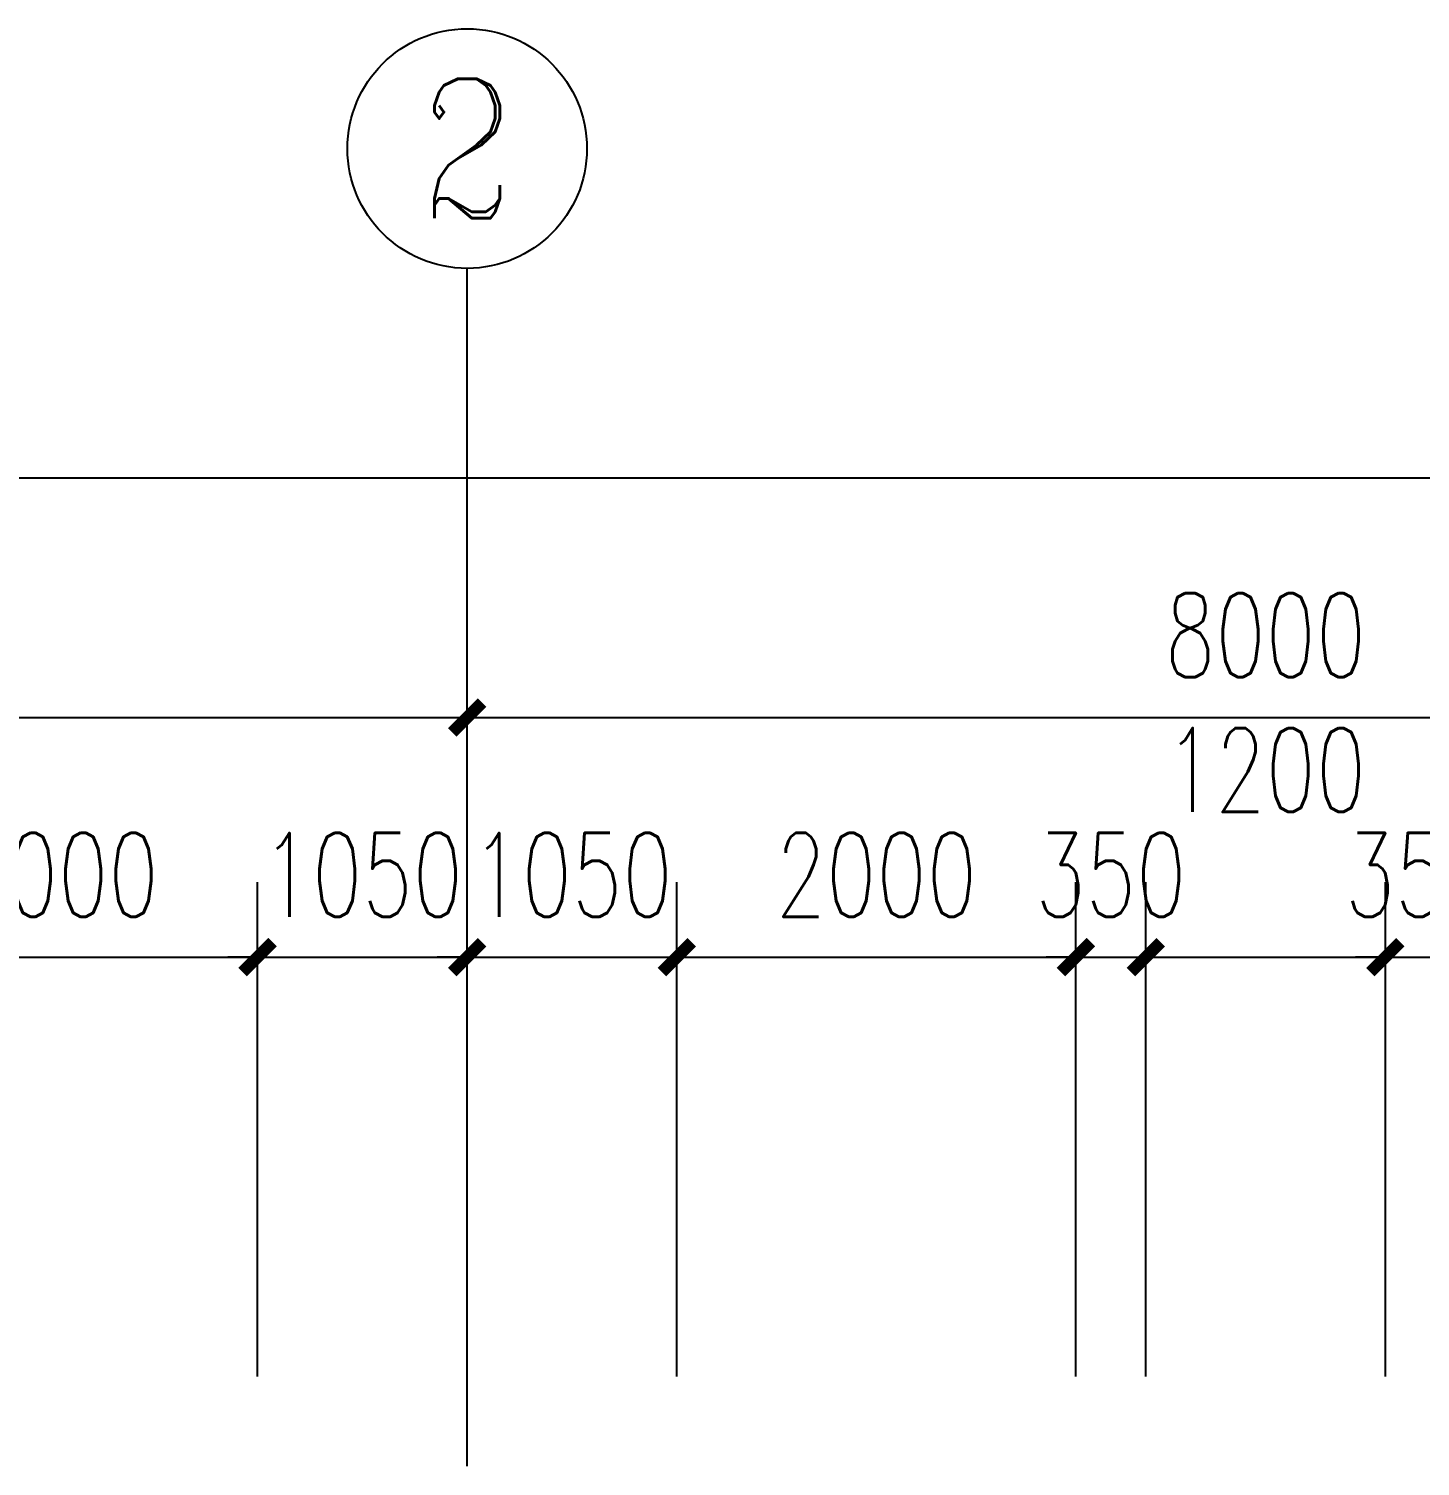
# Model space of a CAD drawing. Extents: x 0 to 2972856, y -1269770 to 0.
# Drawn here: x 2680959 to 2687931, y -1151346 to -1144146 of the extents above; entities that cross this region are included whole.
import ezdxf
from ezdxf.enums import TextEntityAlignment as Align

# ---------------------------------------------------------------- set-up
doc = ezdxf.new("R2010")
doc.units = 0
doc.header["$LTSCALE"] = 1000
doc.header["$PDSIZE"] = 50
doc.layers.add('1-建筑底图', color=8, linetype='Continuous')
doc.layers.add('AXIS_TEXT', color=7, linetype='Continuous')
doc.styles.add('_TCH_AXIS', font='COMPLEX', dxfattribs={"bigfont": 'GBCBIG'})
doc.styles.add('A_DIM_T3', font='SIMPLEX', dxfattribs={"width": 0.7, "bigfont": 'HZ'})
doc.styles.add('COMPLEX', font='COMPLEX')
doc.dimstyles.new('_TCH_ARCH&&150', dxfattribs={"dimtxt": 420, "dimasz": 150, "dimexe": 375, "dimexo": 450, "dimgap": 202.5, "dimtad": 1, "dimdec": 0, "dimzin": 0, "dimdsep": 46, "dimtxsty": 'A_DIM_T3', "dimblk": 'ARCHTICK', "dimcen": 0.09, "dimclrt": 7, "dimazin": 2, "dimtfac": 1, "dimtdec": 0, "dimtix": 1, "dimtmove": 2, "dimatfit": 3, "dimfxl": 150, "dimtolj": 1, "dimtzin": 0, "dimarcsym": 0})

# ---------------------------------------------------------------- blocks, each defined once
blk = doc.blocks.new('_ArchTick')
at = {"color": 0, "linetype": 'ByBlock', "const_width": 0.4}
blk.add_lwpolyline([(-0.5, -0.5), (0.5, 0.5)], dxfattribs=at)
blk = doc.blocks.new('*D1143')
at = {"layer": '1-建筑底图', "color": 0, "lineweight": -2, "transparency": 16777216}
for p, q in [((2060076.6, -1145125.4), (2060076.6, -1140250.4)), ((2167276.6, -1145125.4), (2167276.6, -1140250.4)), ((2060076.6, -1140625.4), (2167276.6, -1140625.4))]:
    blk.add_line(p, q, dxfattribs=at)
at = {"layer": 'Defpoints', "color": 0, "transparency": 16777216}
for p in [(2167276.6, -1140625.4), (2060076.6, -1145575.4), (2167276.6, -1145575.4)]:
    blk.add_point(p, dxfattribs=at)
at = {"layer": '1-建筑底图', "color": 0, "lineweight": -2, "transparency": 16777216, "xscale": 150, "yscale": 150, "zscale": 150, "rotation": 180}
blk.add_blockref('_ArchTick', (2060076.6, -1140625.4), dxfattribs=at)
at = {"layer": '1-建筑底图', "color": 0, "lineweight": -2, "transparency": 16777216, "xscale": 150, "yscale": 150, "zscale": 150}
blk.add_blockref('_ArchTick', (2167276.6, -1140625.4), dxfattribs=at)
at = {"layer": '1-建筑底图', "color": 7, "transparency": 16777216, "insert": (2113676.6, -1140212.9), "char_height": 420, "attachment_point": 5, "style": 'A_DIM_T3'}
blk.add_mtext('\\A1;107200', dxfattribs=at)
blk = doc.blocks.new('*D1145')
at = {"layer": '1-建筑底图', "color": 0, "lineweight": -2, "transparency": 16777216}
for p, q in [((2060376.6, -1145125.4), (2060376.6, -1141450.4)), ((2068376.6, -1145125.4), (2068376.6, -1141450.4)), ((2060376.6, -1141825.4), (2068376.6, -1141825.4))]:
    blk.add_line(p, q, dxfattribs=at)
at = {"layer": 'Defpoints', "color": 0, "transparency": 16777216}
for p in [(2068376.6, -1141825.4), (2060376.6, -1145575.4), (2068376.6, -1145575.4)]:
    blk.add_point(p, dxfattribs=at)
at = {"layer": '1-建筑底图', "color": 0, "lineweight": -2, "transparency": 16777216, "xscale": 150, "yscale": 150, "zscale": 150, "rotation": 180}
blk.add_blockref('_ArchTick', (2060376.6, -1141825.4), dxfattribs=at)
at = {"layer": '1-建筑底图', "color": 0, "lineweight": -2, "transparency": 16777216, "xscale": 150, "yscale": 150, "zscale": 150}
blk.add_blockref('_ArchTick', (2068376.6, -1141825.4), dxfattribs=at)
at = {"layer": '1-建筑底图', "color": 7, "transparency": 16777216, "insert": (2064376.6, -1141412.9), "char_height": 420, "attachment_point": 5, "style": 'A_DIM_T3'}
blk.add_mtext('\\A1;8000', dxfattribs=at)
blk = doc.blocks.new('*D1146')
at = {"layer": '1-建筑底图', "color": 0, "lineweight": -2, "transparency": 16777216}
for p, q in [((2068376.6, -1145125.4), (2068376.6, -1141450.4)), ((2076376.6, -1145125.4), (2076376.6, -1141450.4)), ((2068376.6, -1141825.4), (2076376.6, -1141825.4))]:
    blk.add_line(p, q, dxfattribs=at)
at = {"layer": 'Defpoints', "color": 0, "transparency": 16777216}
for p in [(2076376.6, -1141825.4), (2068376.6, -1145575.4), (2076376.6, -1145575.4)]:
    blk.add_point(p, dxfattribs=at)
at = {"layer": '1-建筑底图', "color": 0, "lineweight": -2, "transparency": 16777216, "xscale": 150, "yscale": 150, "zscale": 150, "rotation": 180}
blk.add_blockref('_ArchTick', (2068376.6, -1141825.4), dxfattribs=at)
at = {"layer": '1-建筑底图', "color": 0, "lineweight": -2, "transparency": 16777216, "xscale": 150, "yscale": 150, "zscale": 150}
blk.add_blockref('_ArchTick', (2076376.6, -1141825.4), dxfattribs=at)
at = {"layer": '1-建筑底图', "color": 7, "transparency": 16777216, "insert": (2072376.6, -1141412.9), "char_height": 420, "attachment_point": 5, "style": 'A_DIM_T3'}
blk.add_mtext('\\A1;8000', dxfattribs=at)
blk = doc.blocks.new('*D1262')
at = {"layer": '1-建筑底图', "color": 0, "lineweight": -2, "transparency": 16777216}
for p, q in [((2072976.6, -1145125.4), (2072976.6, -1142650.4)), ((2073326.6, -1145125.4), (2073326.6, -1142650.4)), ((2072976.6, -1143025.4), (2072826.6, -1143025.4)), ((2072976.6, -1143025.4), (2073326.6, -1143025.4)), ((2073326.6, -1143025.4), (2073476.6, -1143025.4))]:
    blk.add_line(p, q, dxfattribs=at)
at = {"layer": 'Defpoints', "color": 0, "transparency": 16777216}
for p in [(2073326.6, -1143025.4), (2072976.6, -1145575.4), (2073326.6, -1145575.4)]:
    blk.add_point(p, dxfattribs=at)
at = {"layer": '1-建筑底图', "color": 0, "lineweight": -2, "transparency": 16777216, "xscale": 150, "yscale": 150, "zscale": 150}
blk.add_blockref('_ArchTick', (2072976.6, -1143025.4), dxfattribs=at)
at = {"layer": '1-建筑底图', "color": 0, "lineweight": -2, "transparency": 16777216, "xscale": 150, "yscale": 150, "zscale": 150, "rotation": 180}
blk.add_blockref('_ArchTick', (2073326.6, -1143025.4), dxfattribs=at)
at = {"layer": '1-建筑底图', "color": 7, "transparency": 16777216, "insert": (2073151.6, -1142612.9), "char_height": 420, "attachment_point": 5, "style": 'A_DIM_T3'}
blk.add_mtext('\\A1;350', dxfattribs=at)
blk = doc.blocks.new('*D1263')
at = {"layer": '1-建筑底图', "color": 0, "lineweight": -2, "transparency": 16777216}
for p, q in [((2071776.6, -1145125.4), (2071776.6, -1142650.4)), ((2072976.6, -1145125.4), (2072976.6, -1142650.4)), ((2071776.6, -1143025.4), (2072976.6, -1143025.4))]:
    blk.add_line(p, q, dxfattribs=at)
at = {"layer": 'Defpoints', "color": 0, "transparency": 16777216}
for p in [(2072976.6, -1143025.4), (2071776.6, -1145575.4), (2072976.6, -1145575.4)]:
    blk.add_point(p, dxfattribs=at)
at = {"layer": '1-建筑底图', "color": 0, "lineweight": -2, "transparency": 16777216, "xscale": 150, "yscale": 150, "zscale": 150, "rotation": 180}
blk.add_blockref('_ArchTick', (2071776.6, -1143025.4), dxfattribs=at)
at = {"layer": '1-建筑底图', "color": 0, "lineweight": -2, "transparency": 16777216, "xscale": 150, "yscale": 150, "zscale": 150}
blk.add_blockref('_ArchTick', (2072976.6, -1143025.4), dxfattribs=at)
at = {"layer": '1-建筑底图', "color": 7, "transparency": 16777216, "insert": (2072376.6, -1142087.9), "char_height": 420, "attachment_point": 5, "style": 'A_DIM_T3'}
blk.add_mtext('\\A1;1200', dxfattribs=at)
blk = doc.blocks.new('*D1264')
at = {"layer": '1-建筑底图', "color": 0, "lineweight": -2, "transparency": 16777216}
for p, q in [((2071426.6, -1145125.4), (2071426.6, -1142650.4)), ((2071776.6, -1145125.4), (2071776.6, -1142650.4)), ((2071426.6, -1143025.4), (2071276.6, -1143025.4)), ((2071426.6, -1143025.4), (2071776.6, -1143025.4)), ((2071776.6, -1143025.4), (2071926.6, -1143025.4))]:
    blk.add_line(p, q, dxfattribs=at)
at = {"layer": 'Defpoints', "color": 0, "transparency": 16777216}
for p in [(2071776.6, -1143025.4), (2071426.6, -1145575.4), (2071776.6, -1145575.4)]:
    blk.add_point(p, dxfattribs=at)
at = {"layer": '1-建筑底图', "color": 0, "lineweight": -2, "transparency": 16777216, "xscale": 150, "yscale": 150, "zscale": 150}
blk.add_blockref('_ArchTick', (2071426.6, -1143025.4), dxfattribs=at)
at = {"layer": '1-建筑底图', "color": 0, "lineweight": -2, "transparency": 16777216, "xscale": 150, "yscale": 150, "zscale": 150, "rotation": 180}
blk.add_blockref('_ArchTick', (2071776.6, -1143025.4), dxfattribs=at)
at = {"layer": '1-建筑底图', "color": 7, "transparency": 16777216, "insert": (2071601.6, -1142612.9), "char_height": 420, "attachment_point": 5, "style": 'A_DIM_T3'}
blk.add_mtext('\\A1;350', dxfattribs=at)
blk = doc.blocks.new('*D1265')
at = {"layer": '1-建筑底图', "color": 0, "lineweight": -2, "transparency": 16777216}
for p, q in [((2069426.6, -1145125.4), (2069426.6, -1142650.4)), ((2071426.6, -1145125.4), (2071426.6, -1142650.4)), ((2069426.6, -1143025.4), (2071426.6, -1143025.4))]:
    blk.add_line(p, q, dxfattribs=at)
at = {"layer": 'Defpoints', "color": 0, "transparency": 16777216}
for p in [(2071426.6, -1143025.4), (2069426.6, -1145575.4), (2071426.6, -1145575.4)]:
    blk.add_point(p, dxfattribs=at)
at = {"layer": '1-建筑底图', "color": 0, "lineweight": -2, "transparency": 16777216, "xscale": 150, "yscale": 150, "zscale": 150, "rotation": 180}
blk.add_blockref('_ArchTick', (2069426.6, -1143025.4), dxfattribs=at)
at = {"layer": '1-建筑底图', "color": 0, "lineweight": -2, "transparency": 16777216, "xscale": 150, "yscale": 150, "zscale": 150}
blk.add_blockref('_ArchTick', (2071426.6, -1143025.4), dxfattribs=at)
at = {"layer": '1-建筑底图', "color": 7, "transparency": 16777216, "insert": (2070426.6, -1142612.9), "char_height": 420, "attachment_point": 5, "style": 'A_DIM_T3'}
blk.add_mtext('\\A1;2000', dxfattribs=at)
blk = doc.blocks.new('*D1266')
at = {"layer": '1-建筑底图', "color": 0, "lineweight": -2, "transparency": 16777216}
for p, q in [((2068376.6, -1145125.4), (2068376.6, -1142650.4)), ((2069426.6, -1145125.4), (2069426.6, -1142650.4)), ((2068376.6, -1143025.4), (2068226.6, -1143025.4)), ((2068376.6, -1143025.4), (2069426.6, -1143025.4)), ((2069426.6, -1143025.4), (2069576.6, -1143025.4))]:
    blk.add_line(p, q, dxfattribs=at)
at = {"layer": 'Defpoints', "color": 0, "transparency": 16777216}
for p in [(2069426.6, -1143025.4), (2068376.6, -1145575.4), (2069426.6, -1145575.4)]:
    blk.add_point(p, dxfattribs=at)
at = {"layer": '1-建筑底图', "color": 0, "lineweight": -2, "transparency": 16777216, "xscale": 150, "yscale": 150, "zscale": 150}
blk.add_blockref('_ArchTick', (2068376.6, -1143025.4), dxfattribs=at)
at = {"layer": '1-建筑底图', "color": 0, "lineweight": -2, "transparency": 16777216, "xscale": 150, "yscale": 150, "zscale": 150, "rotation": 180}
blk.add_blockref('_ArchTick', (2069426.6, -1143025.4), dxfattribs=at)
at = {"layer": '1-建筑底图', "color": 7, "transparency": 16777216, "insert": (2068901.6, -1142612.9), "char_height": 420, "attachment_point": 5, "style": 'A_DIM_T3'}
blk.add_mtext('\\A1;1050', dxfattribs=at)
blk = doc.blocks.new('*D1267')
at = {"layer": '1-建筑底图', "color": 0, "lineweight": -2, "transparency": 16777216}
for p, q in [((2067326.6, -1145125.4), (2067326.6, -1142650.4)), ((2068376.6, -1145125.4), (2068376.6, -1142650.4)), ((2067326.6, -1143025.4), (2067176.6, -1143025.4)), ((2067326.6, -1143025.4), (2068376.6, -1143025.4)), ((2068376.6, -1143025.4), (2068526.6, -1143025.4))]:
    blk.add_line(p, q, dxfattribs=at)
at = {"layer": 'Defpoints', "color": 0, "transparency": 16777216}
for p in [(2068376.6, -1143025.4), (2067326.6, -1145575.4), (2068376.6, -1145575.4)]:
    blk.add_point(p, dxfattribs=at)
at = {"layer": '1-建筑底图', "color": 0, "lineweight": -2, "transparency": 16777216, "xscale": 150, "yscale": 150, "zscale": 150}
blk.add_blockref('_ArchTick', (2067326.6, -1143025.4), dxfattribs=at)
at = {"layer": '1-建筑底图', "color": 0, "lineweight": -2, "transparency": 16777216, "xscale": 150, "yscale": 150, "zscale": 150, "rotation": 180}
blk.add_blockref('_ArchTick', (2068376.6, -1143025.4), dxfattribs=at)
at = {"layer": '1-建筑底图', "color": 7, "transparency": 16777216, "insert": (2067851.6, -1142612.9), "char_height": 420, "attachment_point": 5, "style": 'A_DIM_T3'}
blk.add_mtext('\\A1;1050', dxfattribs=at)
blk = doc.blocks.new('*D1268')
at = {"layer": '1-建筑底图', "color": 0, "lineweight": -2, "transparency": 16777216}
for p, q in [((2065326.6, -1145125.4), (2065326.6, -1142650.4)), ((2067326.6, -1145125.4), (2067326.6, -1142650.4)), ((2065326.6, -1143025.4), (2067326.6, -1143025.4))]:
    blk.add_line(p, q, dxfattribs=at)
at = {"layer": 'Defpoints', "color": 0, "transparency": 16777216}
for p in [(2067326.6, -1143025.4), (2065326.6, -1145575.4), (2067326.6, -1145575.4)]:
    blk.add_point(p, dxfattribs=at)
at = {"layer": '1-建筑底图', "color": 0, "lineweight": -2, "transparency": 16777216, "xscale": 150, "yscale": 150, "zscale": 150, "rotation": 180}
blk.add_blockref('_ArchTick', (2065326.6, -1143025.4), dxfattribs=at)
at = {"layer": '1-建筑底图', "color": 0, "lineweight": -2, "transparency": 16777216, "xscale": 150, "yscale": 150, "zscale": 150}
blk.add_blockref('_ArchTick', (2067326.6, -1143025.4), dxfattribs=at)
at = {"layer": '1-建筑底图', "color": 7, "transparency": 16777216, "insert": (2066326.6, -1142612.9), "char_height": 420, "attachment_point": 5, "style": 'A_DIM_T3'}
blk.add_mtext('\\A1;2000', dxfattribs=at)
blk = doc.blocks.new('*D1450')
at = {"layer": '1-建筑底图', "color": 0, "lineweight": -2, "transparency": 16777216}
for p, q in [((2060076.6, -1145125.4), (2060076.6, -1140250.4)), ((2167276.6, -1145125.4), (2167276.6, -1140250.4)), ((2060076.6, -1140625.4), (2167276.6, -1140625.4))]:
    blk.add_line(p, q, dxfattribs=at)
at = {"layer": 'Defpoints', "color": 0, "transparency": 16777216}
for p in [(2167276.6, -1140625.4), (2060076.6, -1145575.4), (2167276.6, -1145575.4)]:
    blk.add_point(p, dxfattribs=at)
at = {"layer": '1-建筑底图', "color": 0, "lineweight": -2, "transparency": 16777216, "xscale": 150, "yscale": 150, "zscale": 150, "rotation": 180}
blk.add_blockref('_ArchTick', (2060076.6, -1140625.4), dxfattribs=at)
at = {"layer": '1-建筑底图', "color": 0, "lineweight": -2, "transparency": 16777216, "xscale": 150, "yscale": 150, "zscale": 150}
blk.add_blockref('_ArchTick', (2167276.6, -1140625.4), dxfattribs=at)
at = {"layer": '1-建筑底图', "color": 7, "transparency": 16777216, "insert": (2113676.6, -1140212.9), "char_height": 420, "attachment_point": 5, "style": 'A_DIM_T3'}
blk.add_mtext('\\A1;107200', dxfattribs=at)
blk = doc.blocks.new('*D1452')
at = {"layer": '1-建筑底图', "color": 0, "lineweight": -2, "transparency": 16777216}
for p, q in [((2060376.6, -1145125.4), (2060376.6, -1141450.4)), ((2068376.6, -1145125.4), (2068376.6, -1141450.4)), ((2060376.6, -1141825.4), (2068376.6, -1141825.4))]:
    blk.add_line(p, q, dxfattribs=at)
at = {"layer": 'Defpoints', "color": 0, "transparency": 16777216}
for p in [(2068376.6, -1141825.4), (2060376.6, -1145575.4), (2068376.6, -1145575.4)]:
    blk.add_point(p, dxfattribs=at)
at = {"layer": '1-建筑底图', "color": 0, "lineweight": -2, "transparency": 16777216, "xscale": 150, "yscale": 150, "zscale": 150, "rotation": 180}
blk.add_blockref('_ArchTick', (2060376.6, -1141825.4), dxfattribs=at)
at = {"layer": '1-建筑底图', "color": 0, "lineweight": -2, "transparency": 16777216, "xscale": 150, "yscale": 150, "zscale": 150}
blk.add_blockref('_ArchTick', (2068376.6, -1141825.4), dxfattribs=at)
at = {"layer": '1-建筑底图', "color": 7, "transparency": 16777216, "insert": (2064376.6, -1141412.9), "char_height": 420, "attachment_point": 5, "style": 'A_DIM_T3'}
blk.add_mtext('\\A1;8000', dxfattribs=at)
blk = doc.blocks.new('*D1453')
at = {"layer": '1-建筑底图', "color": 0, "lineweight": -2, "transparency": 16777216}
for p, q in [((2068376.6, -1145125.4), (2068376.6, -1141450.4)), ((2076376.6, -1145125.4), (2076376.6, -1141450.4)), ((2068376.6, -1141825.4), (2076376.6, -1141825.4))]:
    blk.add_line(p, q, dxfattribs=at)
at = {"layer": 'Defpoints', "color": 0, "transparency": 16777216}
for p in [(2076376.6, -1141825.4), (2068376.6, -1145575.4), (2076376.6, -1145575.4)]:
    blk.add_point(p, dxfattribs=at)
at = {"layer": '1-建筑底图', "color": 0, "lineweight": -2, "transparency": 16777216, "xscale": 150, "yscale": 150, "zscale": 150, "rotation": 180}
blk.add_blockref('_ArchTick', (2068376.6, -1141825.4), dxfattribs=at)
at = {"layer": '1-建筑底图', "color": 0, "lineweight": -2, "transparency": 16777216, "xscale": 150, "yscale": 150, "zscale": 150}
blk.add_blockref('_ArchTick', (2076376.6, -1141825.4), dxfattribs=at)
at = {"layer": '1-建筑底图', "color": 7, "transparency": 16777216, "insert": (2072376.6, -1141412.9), "char_height": 420, "attachment_point": 5, "style": 'A_DIM_T3'}
blk.add_mtext('\\A1;8000', dxfattribs=at)
blk = doc.blocks.new('*D1569')
at = {"layer": '1-建筑底图', "color": 0, "lineweight": -2, "transparency": 16777216}
for p, q in [((2072976.6, -1145125.4), (2072976.6, -1142650.4)), ((2073326.6, -1145125.4), (2073326.6, -1142650.4)), ((2072976.6, -1143025.4), (2072826.6, -1143025.4)), ((2072976.6, -1143025.4), (2073326.6, -1143025.4)), ((2073326.6, -1143025.4), (2073476.6, -1143025.4))]:
    blk.add_line(p, q, dxfattribs=at)
at = {"layer": 'Defpoints', "color": 0, "transparency": 16777216}
for p in [(2073326.6, -1143025.4), (2072976.6, -1145575.4), (2073326.6, -1145575.4)]:
    blk.add_point(p, dxfattribs=at)
at = {"layer": '1-建筑底图', "color": 0, "lineweight": -2, "transparency": 16777216, "xscale": 150, "yscale": 150, "zscale": 150}
blk.add_blockref('_ArchTick', (2072976.6, -1143025.4), dxfattribs=at)
at = {"layer": '1-建筑底图', "color": 0, "lineweight": -2, "transparency": 16777216, "xscale": 150, "yscale": 150, "zscale": 150, "rotation": 180}
blk.add_blockref('_ArchTick', (2073326.6, -1143025.4), dxfattribs=at)
at = {"layer": '1-建筑底图', "color": 7, "transparency": 16777216, "insert": (2073151.6, -1142612.9), "char_height": 420, "attachment_point": 5, "style": 'A_DIM_T3'}
blk.add_mtext('\\A1;350', dxfattribs=at)
blk = doc.blocks.new('*D1570')
at = {"layer": '1-建筑底图', "color": 0, "lineweight": -2, "transparency": 16777216}
for p, q in [((2071776.6, -1145125.4), (2071776.6, -1142650.4)), ((2072976.6, -1145125.4), (2072976.6, -1142650.4)), ((2071776.6, -1143025.4), (2072976.6, -1143025.4))]:
    blk.add_line(p, q, dxfattribs=at)
at = {"layer": 'Defpoints', "color": 0, "transparency": 16777216}
for p in [(2072976.6, -1143025.4), (2071776.6, -1145575.4), (2072976.6, -1145575.4)]:
    blk.add_point(p, dxfattribs=at)
at = {"layer": '1-建筑底图', "color": 0, "lineweight": -2, "transparency": 16777216, "xscale": 150, "yscale": 150, "zscale": 150, "rotation": 180}
blk.add_blockref('_ArchTick', (2071776.6, -1143025.4), dxfattribs=at)
at = {"layer": '1-建筑底图', "color": 0, "lineweight": -2, "transparency": 16777216, "xscale": 150, "yscale": 150, "zscale": 150}
blk.add_blockref('_ArchTick', (2072976.6, -1143025.4), dxfattribs=at)
at = {"layer": '1-建筑底图', "color": 7, "transparency": 16777216, "insert": (2072376.6, -1142087.9), "char_height": 420, "attachment_point": 5, "style": 'A_DIM_T3'}
blk.add_mtext('\\A1;1200', dxfattribs=at)
blk = doc.blocks.new('*D1571')
at = {"layer": '1-建筑底图', "color": 0, "lineweight": -2, "transparency": 16777216}
for p, q in [((2071426.6, -1145125.4), (2071426.6, -1142650.4)), ((2071776.6, -1145125.4), (2071776.6, -1142650.4)), ((2071426.6, -1143025.4), (2071276.6, -1143025.4)), ((2071426.6, -1143025.4), (2071776.6, -1143025.4)), ((2071776.6, -1143025.4), (2071926.6, -1143025.4))]:
    blk.add_line(p, q, dxfattribs=at)
at = {"layer": 'Defpoints', "color": 0, "transparency": 16777216}
for p in [(2071776.6, -1143025.4), (2071426.6, -1145575.4), (2071776.6, -1145575.4)]:
    blk.add_point(p, dxfattribs=at)
at = {"layer": '1-建筑底图', "color": 0, "lineweight": -2, "transparency": 16777216, "xscale": 150, "yscale": 150, "zscale": 150}
blk.add_blockref('_ArchTick', (2071426.6, -1143025.4), dxfattribs=at)
at = {"layer": '1-建筑底图', "color": 0, "lineweight": -2, "transparency": 16777216, "xscale": 150, "yscale": 150, "zscale": 150, "rotation": 180}
blk.add_blockref('_ArchTick', (2071776.6, -1143025.4), dxfattribs=at)
at = {"layer": '1-建筑底图', "color": 7, "transparency": 16777216, "insert": (2071601.6, -1142612.9), "char_height": 420, "attachment_point": 5, "style": 'A_DIM_T3'}
blk.add_mtext('\\A1;350', dxfattribs=at)
blk = doc.blocks.new('*D1572')
at = {"layer": '1-建筑底图', "color": 0, "lineweight": -2, "transparency": 16777216}
for p, q in [((2069426.6, -1145125.4), (2069426.6, -1142650.4)), ((2071426.6, -1145125.4), (2071426.6, -1142650.4)), ((2069426.6, -1143025.4), (2071426.6, -1143025.4))]:
    blk.add_line(p, q, dxfattribs=at)
at = {"layer": 'Defpoints', "color": 0, "transparency": 16777216}
for p in [(2071426.6, -1143025.4), (2069426.6, -1145575.4), (2071426.6, -1145575.4)]:
    blk.add_point(p, dxfattribs=at)
at = {"layer": '1-建筑底图', "color": 0, "lineweight": -2, "transparency": 16777216, "xscale": 150, "yscale": 150, "zscale": 150, "rotation": 180}
blk.add_blockref('_ArchTick', (2069426.6, -1143025.4), dxfattribs=at)
at = {"layer": '1-建筑底图', "color": 0, "lineweight": -2, "transparency": 16777216, "xscale": 150, "yscale": 150, "zscale": 150}
blk.add_blockref('_ArchTick', (2071426.6, -1143025.4), dxfattribs=at)
at = {"layer": '1-建筑底图', "color": 7, "transparency": 16777216, "insert": (2070426.6, -1142612.9), "char_height": 420, "attachment_point": 5, "style": 'A_DIM_T3'}
blk.add_mtext('\\A1;2000', dxfattribs=at)
blk = doc.blocks.new('*D1573')
at = {"layer": '1-建筑底图', "color": 0, "lineweight": -2, "transparency": 16777216}
for p, q in [((2068376.6, -1145125.4), (2068376.6, -1142650.4)), ((2069426.6, -1145125.4), (2069426.6, -1142650.4)), ((2068376.6, -1143025.4), (2068226.6, -1143025.4)), ((2068376.6, -1143025.4), (2069426.6, -1143025.4)), ((2069426.6, -1143025.4), (2069576.6, -1143025.4))]:
    blk.add_line(p, q, dxfattribs=at)
at = {"layer": 'Defpoints', "color": 0, "transparency": 16777216}
for p in [(2069426.6, -1143025.4), (2068376.6, -1145575.4), (2069426.6, -1145575.4)]:
    blk.add_point(p, dxfattribs=at)
at = {"layer": '1-建筑底图', "color": 0, "lineweight": -2, "transparency": 16777216, "xscale": 150, "yscale": 150, "zscale": 150}
blk.add_blockref('_ArchTick', (2068376.6, -1143025.4), dxfattribs=at)
at = {"layer": '1-建筑底图', "color": 0, "lineweight": -2, "transparency": 16777216, "xscale": 150, "yscale": 150, "zscale": 150, "rotation": 180}
blk.add_blockref('_ArchTick', (2069426.6, -1143025.4), dxfattribs=at)
at = {"layer": '1-建筑底图', "color": 7, "transparency": 16777216, "insert": (2068901.6, -1142612.9), "char_height": 420, "attachment_point": 5, "style": 'A_DIM_T3'}
blk.add_mtext('\\A1;1050', dxfattribs=at)
blk = doc.blocks.new('*D1574')
at = {"layer": '1-建筑底图', "color": 0, "lineweight": -2, "transparency": 16777216}
for p, q in [((2067326.6, -1145125.4), (2067326.6, -1142650.4)), ((2068376.6, -1145125.4), (2068376.6, -1142650.4)), ((2067326.6, -1143025.4), (2067176.6, -1143025.4)), ((2067326.6, -1143025.4), (2068376.6, -1143025.4)), ((2068376.6, -1143025.4), (2068526.6, -1143025.4))]:
    blk.add_line(p, q, dxfattribs=at)
at = {"layer": 'Defpoints', "color": 0, "transparency": 16777216}
for p in [(2068376.6, -1143025.4), (2067326.6, -1145575.4), (2068376.6, -1145575.4)]:
    blk.add_point(p, dxfattribs=at)
at = {"layer": '1-建筑底图', "color": 0, "lineweight": -2, "transparency": 16777216, "xscale": 150, "yscale": 150, "zscale": 150}
blk.add_blockref('_ArchTick', (2067326.6, -1143025.4), dxfattribs=at)
at = {"layer": '1-建筑底图', "color": 0, "lineweight": -2, "transparency": 16777216, "xscale": 150, "yscale": 150, "zscale": 150, "rotation": 180}
blk.add_blockref('_ArchTick', (2068376.6, -1143025.4), dxfattribs=at)
at = {"layer": '1-建筑底图', "color": 7, "transparency": 16777216, "insert": (2067851.6, -1142612.9), "char_height": 420, "attachment_point": 5, "style": 'A_DIM_T3'}
blk.add_mtext('\\A1;1050', dxfattribs=at)
blk = doc.blocks.new('*D1575')
at = {"layer": '1-建筑底图', "color": 0, "lineweight": -2, "transparency": 16777216}
for p, q in [((2065326.6, -1145125.4), (2065326.6, -1142650.4)), ((2067326.6, -1145125.4), (2067326.6, -1142650.4)), ((2065326.6, -1143025.4), (2067326.6, -1143025.4))]:
    blk.add_line(p, q, dxfattribs=at)
at = {"layer": 'Defpoints', "color": 0, "transparency": 16777216}
for p in [(2067326.6, -1143025.4), (2065326.6, -1145575.4), (2067326.6, -1145575.4)]:
    blk.add_point(p, dxfattribs=at)
at = {"layer": '1-建筑底图', "color": 0, "lineweight": -2, "transparency": 16777216, "xscale": 150, "yscale": 150, "zscale": 150, "rotation": 180}
blk.add_blockref('_ArchTick', (2065326.6, -1143025.4), dxfattribs=at)
at = {"layer": '1-建筑底图', "color": 0, "lineweight": -2, "transparency": 16777216, "xscale": 150, "yscale": 150, "zscale": 150}
blk.add_blockref('_ArchTick', (2067326.6, -1143025.4), dxfattribs=at)
at = {"layer": '1-建筑底图', "color": 7, "transparency": 16777216, "insert": (2066326.6, -1142612.9), "char_height": 420, "attachment_point": 5, "style": 'A_DIM_T3'}
blk.add_mtext('\\A1;2000', dxfattribs=at)
blk = doc.blocks.new('_AXISO')
blk.add_circle((0, 0), 0.5)
at = {"layer": 'AXIS_TEXT', "style": 'COMPLEX', "width": 1.041667}
blk.add_attdef('A', text='', height=0.56, dxfattribs=at).set_placement((-0.25, -0.28), (0.25, -0.28), align=Align.FIT)
blk = doc.blocks.new('*D1757')
at = {"layer": '1-建筑底图', "color": 0, "lineweight": -2, "transparency": 16777216}
for p, q in [((2060076.6, -1145125.4), (2060076.6, -1140250.4)), ((2167276.6, -1145125.4), (2167276.6, -1140250.4)), ((2060076.6, -1140625.4), (2167276.6, -1140625.4))]:
    blk.add_line(p, q, dxfattribs=at)
at = {"layer": 'Defpoints', "color": 0, "transparency": 16777216}
for p in [(2167276.6, -1140625.4), (2060076.6, -1145575.4), (2167276.6, -1145575.4)]:
    blk.add_point(p, dxfattribs=at)
at = {"layer": '1-建筑底图', "color": 0, "lineweight": -2, "transparency": 16777216, "xscale": 150, "yscale": 150, "zscale": 150, "rotation": 180}
blk.add_blockref('_ArchTick', (2060076.6, -1140625.4), dxfattribs=at)
at = {"layer": '1-建筑底图', "color": 0, "lineweight": -2, "transparency": 16777216, "xscale": 150, "yscale": 150, "zscale": 150}
blk.add_blockref('_ArchTick', (2167276.6, -1140625.4), dxfattribs=at)
at = {"layer": '1-建筑底图', "color": 7, "transparency": 16777216, "insert": (2113676.6, -1140212.9), "char_height": 420, "attachment_point": 5, "style": 'A_DIM_T3'}
blk.add_mtext('\\A1;107200', dxfattribs=at)
blk = doc.blocks.new('*D1759')
at = {"layer": '1-建筑底图', "color": 0, "lineweight": -2, "transparency": 16777216}
for p, q in [((2060376.6, -1145125.4), (2060376.6, -1141450.4)), ((2068376.6, -1145125.4), (2068376.6, -1141450.4)), ((2060376.6, -1141825.4), (2068376.6, -1141825.4))]:
    blk.add_line(p, q, dxfattribs=at)
at = {"layer": 'Defpoints', "color": 0, "transparency": 16777216}
for p in [(2068376.6, -1141825.4), (2060376.6, -1145575.4), (2068376.6, -1145575.4)]:
    blk.add_point(p, dxfattribs=at)
at = {"layer": '1-建筑底图', "color": 0, "lineweight": -2, "transparency": 16777216, "xscale": 150, "yscale": 150, "zscale": 150, "rotation": 180}
blk.add_blockref('_ArchTick', (2060376.6, -1141825.4), dxfattribs=at)
at = {"layer": '1-建筑底图', "color": 0, "lineweight": -2, "transparency": 16777216, "xscale": 150, "yscale": 150, "zscale": 150}
blk.add_blockref('_ArchTick', (2068376.6, -1141825.4), dxfattribs=at)
at = {"layer": '1-建筑底图', "color": 7, "transparency": 16777216, "insert": (2064376.6, -1141412.9), "char_height": 420, "attachment_point": 5, "style": 'A_DIM_T3'}
blk.add_mtext('\\A1;8000', dxfattribs=at)
blk = doc.blocks.new('*D1760')
at = {"layer": '1-建筑底图', "color": 0, "lineweight": -2, "transparency": 16777216}
for p, q in [((2068376.6, -1145125.4), (2068376.6, -1141450.4)), ((2076376.6, -1145125.4), (2076376.6, -1141450.4)), ((2068376.6, -1141825.4), (2076376.6, -1141825.4))]:
    blk.add_line(p, q, dxfattribs=at)
at = {"layer": 'Defpoints', "color": 0, "transparency": 16777216}
for p in [(2076376.6, -1141825.4), (2068376.6, -1145575.4), (2076376.6, -1145575.4)]:
    blk.add_point(p, dxfattribs=at)
at = {"layer": '1-建筑底图', "color": 0, "lineweight": -2, "transparency": 16777216, "xscale": 150, "yscale": 150, "zscale": 150, "rotation": 180}
blk.add_blockref('_ArchTick', (2068376.6, -1141825.4), dxfattribs=at)
at = {"layer": '1-建筑底图', "color": 0, "lineweight": -2, "transparency": 16777216, "xscale": 150, "yscale": 150, "zscale": 150}
blk.add_blockref('_ArchTick', (2076376.6, -1141825.4), dxfattribs=at)
at = {"layer": '1-建筑底图', "color": 7, "transparency": 16777216, "insert": (2072376.6, -1141412.9), "char_height": 420, "attachment_point": 5, "style": 'A_DIM_T3'}
blk.add_mtext('\\A1;8000', dxfattribs=at)
blk = doc.blocks.new('*D1876')
at = {"layer": '1-建筑底图', "color": 0, "lineweight": -2, "transparency": 16777216}
for p, q in [((2072976.6, -1145125.4), (2072976.6, -1142650.4)), ((2073326.6, -1145125.4), (2073326.6, -1142650.4)), ((2072976.6, -1143025.4), (2072826.6, -1143025.4)), ((2072976.6, -1143025.4), (2073326.6, -1143025.4)), ((2073326.6, -1143025.4), (2073476.6, -1143025.4))]:
    blk.add_line(p, q, dxfattribs=at)
at = {"layer": 'Defpoints', "color": 0, "transparency": 16777216}
for p in [(2073326.6, -1143025.4), (2072976.6, -1145575.4), (2073326.6, -1145575.4)]:
    blk.add_point(p, dxfattribs=at)
at = {"layer": '1-建筑底图', "color": 0, "lineweight": -2, "transparency": 16777216, "xscale": 150, "yscale": 150, "zscale": 150}
blk.add_blockref('_ArchTick', (2072976.6, -1143025.4), dxfattribs=at)
at = {"layer": '1-建筑底图', "color": 0, "lineweight": -2, "transparency": 16777216, "xscale": 150, "yscale": 150, "zscale": 150, "rotation": 180}
blk.add_blockref('_ArchTick', (2073326.6, -1143025.4), dxfattribs=at)
at = {"layer": '1-建筑底图', "color": 7, "transparency": 16777216, "insert": (2073151.6, -1142612.9), "char_height": 420, "attachment_point": 5, "style": 'A_DIM_T3'}
blk.add_mtext('\\A1;350', dxfattribs=at)
blk = doc.blocks.new('*D1877')
at = {"layer": '1-建筑底图', "color": 0, "lineweight": -2, "transparency": 16777216}
for p, q in [((2071776.6, -1145125.4), (2071776.6, -1142650.4)), ((2072976.6, -1145125.4), (2072976.6, -1142650.4)), ((2071776.6, -1143025.4), (2072976.6, -1143025.4))]:
    blk.add_line(p, q, dxfattribs=at)
at = {"layer": 'Defpoints', "color": 0, "transparency": 16777216}
for p in [(2072976.6, -1143025.4), (2071776.6, -1145575.4), (2072976.6, -1145575.4)]:
    blk.add_point(p, dxfattribs=at)
at = {"layer": '1-建筑底图', "color": 0, "lineweight": -2, "transparency": 16777216, "xscale": 150, "yscale": 150, "zscale": 150, "rotation": 180}
blk.add_blockref('_ArchTick', (2071776.6, -1143025.4), dxfattribs=at)
at = {"layer": '1-建筑底图', "color": 0, "lineweight": -2, "transparency": 16777216, "xscale": 150, "yscale": 150, "zscale": 150}
blk.add_blockref('_ArchTick', (2072976.6, -1143025.4), dxfattribs=at)
at = {"layer": '1-建筑底图', "color": 7, "transparency": 16777216, "insert": (2072376.6, -1142087.9), "char_height": 420, "attachment_point": 5, "style": 'A_DIM_T3'}
blk.add_mtext('\\A1;1200', dxfattribs=at)
blk = doc.blocks.new('*D1878')
at = {"layer": '1-建筑底图', "color": 0, "lineweight": -2, "transparency": 16777216}
for p, q in [((2071426.6, -1145125.4), (2071426.6, -1142650.4)), ((2071776.6, -1145125.4), (2071776.6, -1142650.4)), ((2071426.6, -1143025.4), (2071276.6, -1143025.4)), ((2071426.6, -1143025.4), (2071776.6, -1143025.4)), ((2071776.6, -1143025.4), (2071926.6, -1143025.4))]:
    blk.add_line(p, q, dxfattribs=at)
at = {"layer": 'Defpoints', "color": 0, "transparency": 16777216}
for p in [(2071776.6, -1143025.4), (2071426.6, -1145575.4), (2071776.6, -1145575.4)]:
    blk.add_point(p, dxfattribs=at)
at = {"layer": '1-建筑底图', "color": 0, "lineweight": -2, "transparency": 16777216, "xscale": 150, "yscale": 150, "zscale": 150}
blk.add_blockref('_ArchTick', (2071426.6, -1143025.4), dxfattribs=at)
at = {"layer": '1-建筑底图', "color": 0, "lineweight": -2, "transparency": 16777216, "xscale": 150, "yscale": 150, "zscale": 150, "rotation": 180}
blk.add_blockref('_ArchTick', (2071776.6, -1143025.4), dxfattribs=at)
at = {"layer": '1-建筑底图', "color": 7, "transparency": 16777216, "insert": (2071601.6, -1142612.9), "char_height": 420, "attachment_point": 5, "style": 'A_DIM_T3'}
blk.add_mtext('\\A1;350', dxfattribs=at)
blk = doc.blocks.new('*D1879')
at = {"layer": '1-建筑底图', "color": 0, "lineweight": -2, "transparency": 16777216}
for p, q in [((2069426.6, -1145125.4), (2069426.6, -1142650.4)), ((2071426.6, -1145125.4), (2071426.6, -1142650.4)), ((2069426.6, -1143025.4), (2071426.6, -1143025.4))]:
    blk.add_line(p, q, dxfattribs=at)
at = {"layer": 'Defpoints', "color": 0, "transparency": 16777216}
for p in [(2071426.6, -1143025.4), (2069426.6, -1145575.4), (2071426.6, -1145575.4)]:
    blk.add_point(p, dxfattribs=at)
at = {"layer": '1-建筑底图', "color": 0, "lineweight": -2, "transparency": 16777216, "xscale": 150, "yscale": 150, "zscale": 150, "rotation": 180}
blk.add_blockref('_ArchTick', (2069426.6, -1143025.4), dxfattribs=at)
at = {"layer": '1-建筑底图', "color": 0, "lineweight": -2, "transparency": 16777216, "xscale": 150, "yscale": 150, "zscale": 150}
blk.add_blockref('_ArchTick', (2071426.6, -1143025.4), dxfattribs=at)
at = {"layer": '1-建筑底图', "color": 7, "transparency": 16777216, "insert": (2070426.6, -1142612.9), "char_height": 420, "attachment_point": 5, "style": 'A_DIM_T3'}
blk.add_mtext('\\A1;2000', dxfattribs=at)
blk = doc.blocks.new('*D1880')
at = {"layer": '1-建筑底图', "color": 0, "lineweight": -2, "transparency": 16777216}
for p, q in [((2068376.6, -1145125.4), (2068376.6, -1142650.4)), ((2069426.6, -1145125.4), (2069426.6, -1142650.4)), ((2068376.6, -1143025.4), (2068226.6, -1143025.4)), ((2068376.6, -1143025.4), (2069426.6, -1143025.4)), ((2069426.6, -1143025.4), (2069576.6, -1143025.4))]:
    blk.add_line(p, q, dxfattribs=at)
at = {"layer": 'Defpoints', "color": 0, "transparency": 16777216}
for p in [(2069426.6, -1143025.4), (2068376.6, -1145575.4), (2069426.6, -1145575.4)]:
    blk.add_point(p, dxfattribs=at)
at = {"layer": '1-建筑底图', "color": 0, "lineweight": -2, "transparency": 16777216, "xscale": 150, "yscale": 150, "zscale": 150}
blk.add_blockref('_ArchTick', (2068376.6, -1143025.4), dxfattribs=at)
at = {"layer": '1-建筑底图', "color": 0, "lineweight": -2, "transparency": 16777216, "xscale": 150, "yscale": 150, "zscale": 150, "rotation": 180}
blk.add_blockref('_ArchTick', (2069426.6, -1143025.4), dxfattribs=at)
at = {"layer": '1-建筑底图', "color": 7, "transparency": 16777216, "insert": (2068901.6, -1142612.9), "char_height": 420, "attachment_point": 5, "style": 'A_DIM_T3'}
blk.add_mtext('\\A1;1050', dxfattribs=at)
blk = doc.blocks.new('*D1881')
at = {"layer": '1-建筑底图', "color": 0, "lineweight": -2, "transparency": 16777216}
for p, q in [((2067326.6, -1145125.4), (2067326.6, -1142650.4)), ((2068376.6, -1145125.4), (2068376.6, -1142650.4)), ((2067326.6, -1143025.4), (2067176.6, -1143025.4)), ((2067326.6, -1143025.4), (2068376.6, -1143025.4)), ((2068376.6, -1143025.4), (2068526.6, -1143025.4))]:
    blk.add_line(p, q, dxfattribs=at)
at = {"layer": 'Defpoints', "color": 0, "transparency": 16777216}
for p in [(2068376.6, -1143025.4), (2067326.6, -1145575.4), (2068376.6, -1145575.4)]:
    blk.add_point(p, dxfattribs=at)
at = {"layer": '1-建筑底图', "color": 0, "lineweight": -2, "transparency": 16777216, "xscale": 150, "yscale": 150, "zscale": 150}
blk.add_blockref('_ArchTick', (2067326.6, -1143025.4), dxfattribs=at)
at = {"layer": '1-建筑底图', "color": 0, "lineweight": -2, "transparency": 16777216, "xscale": 150, "yscale": 150, "zscale": 150, "rotation": 180}
blk.add_blockref('_ArchTick', (2068376.6, -1143025.4), dxfattribs=at)
at = {"layer": '1-建筑底图', "color": 7, "transparency": 16777216, "insert": (2067851.6, -1142612.9), "char_height": 420, "attachment_point": 5, "style": 'A_DIM_T3'}
blk.add_mtext('\\A1;1050', dxfattribs=at)
blk = doc.blocks.new('*D1882')
at = {"layer": '1-建筑底图', "color": 0, "lineweight": -2, "transparency": 16777216}
for p, q in [((2065326.6, -1145125.4), (2065326.6, -1142650.4)), ((2067326.6, -1145125.4), (2067326.6, -1142650.4)), ((2065326.6, -1143025.4), (2067326.6, -1143025.4))]:
    blk.add_line(p, q, dxfattribs=at)
at = {"layer": 'Defpoints', "color": 0, "transparency": 16777216}
for p in [(2067326.6, -1143025.4), (2065326.6, -1145575.4), (2067326.6, -1145575.4)]:
    blk.add_point(p, dxfattribs=at)
at = {"layer": '1-建筑底图', "color": 0, "lineweight": -2, "transparency": 16777216, "xscale": 150, "yscale": 150, "zscale": 150, "rotation": 180}
blk.add_blockref('_ArchTick', (2065326.6, -1143025.4), dxfattribs=at)
at = {"layer": '1-建筑底图', "color": 0, "lineweight": -2, "transparency": 16777216, "xscale": 150, "yscale": 150, "zscale": 150}
blk.add_blockref('_ArchTick', (2067326.6, -1143025.4), dxfattribs=at)
at = {"layer": '1-建筑底图', "color": 7, "transparency": 16777216, "insert": (2066326.6, -1142612.9), "char_height": 420, "attachment_point": 5, "style": 'A_DIM_T3'}
blk.add_mtext('\\A1;2000', dxfattribs=at)
blk = doc.blocks.new('1-三层建筑底图')
at = {"layer": '1-建筑底图'}
blk.add_line((7700, 79200), (7700, 85200), dxfattribs=at)
ref = blk.add_blockref('_AXISO', (7700, 85800), dxfattribs=dict(at, xscale=1200, yscale=1200, zscale=1200))
ref.add_attrib('A', '2', dxfattribs={"layer": 'AXIS_TEXT', "height": 698.9, "style": '_TCH_AXIS'}).set_placement((7467, 85450.5), (7933, 85450.5), align=Align.FIT)
for p1, p2, distance, picture, middle in [((-600, 79200), (106600, 79200), 4950, '*D1143', (53000, 84562.5)), ((-600, 79200), (106600, 79200), 4950, '*D1450', (53000, 84562.5)), ((-600, 79200), (106600, 79200), 4950, '*D1757', (53000, 84562.5)), ((-300, 79200), (7700, 79200), 3750, '*D1145', (3700, 83362.5)), ((-300, 79200), (7700, 79200), 3750, '*D1452', (3700, 83362.5)), ((-300, 79200), (7700, 79200), 3750, '*D1759', (3700, 83362.5)), ((7700, 79200), (15700, 79200), 3750, '*D1146', (11700, 83362.5)), ((7700, 79200), (15700, 79200), 3750, '*D1453', (11700, 83362.5)), ((7700, 79200), (15700, 79200), 3750, '*D1760', (11700, 83362.5)), ((4650, 79200), (6650, 79200), 2550, '*D1268', (5650, 82162.5)), ((4650, 79200), (6650, 79200), 2550, '*D1575', (5650, 82162.5)), ((4650, 79200), (6650, 79200), 2550, '*D1882', (5650, 82162.5)), ((6650, 79200), (7700, 79200), 2550, '*D1267', (7175, 82162.5)), ((6650, 79200), (7700, 79200), 2550, '*D1574', (7175, 82162.5)), ((6650, 79200), (7700, 79200), 2550, '*D1881', (7175, 82162.5)), ((7700, 79200), (8750, 79200), 2550, '*D1266', (8225, 82162.5)), ((7700, 79200), (8750, 79200), 2550, '*D1573', (8225, 82162.5)), ((7700, 79200), (8750, 79200), 2550, '*D1880', (8225, 82162.5)), ((8750, 79200), (10750, 79200), 2550, '*D1265', (9750, 82162.5)), ((8750, 79200), (10750, 79200), 2550, '*D1572', (9750, 82162.5)), ((8750, 79200), (10750, 79200), 2550, '*D1879', (9750, 82162.5)), ((10750, 79200), (11100, 79200), 2550, '*D1264', (10925, 82162.5)), ((10750, 79200), (11100, 79200), 2550, '*D1571', (10925, 82162.5)), ((10750, 79200), (11100, 79200), 2550, '*D1878', (10925, 82162.5)), ((12300, 79200), (12650, 79200), 2550, '*D1262', (12475, 82162.5)), ((12300, 79200), (12650, 79200), 2550, '*D1569', (12475, 82162.5)), ((12300, 79200), (12650, 79200), 2550, '*D1876', (12475, 82162.5))]:
    dim = blk.add_aligned_dim(p1=p1, p2=p2, distance=distance, dimstyle='_TCH_ARCH&&150', dxfattribs=at)
    dim.commit()
    dim.dimension.update_dxf_attribs({"geometry": picture, "text_midpoint": middle, "insert": (-2060676.6, 1224775.4)})
for picture in ['*D1263', '*D1570', '*D1877']:
    dim = blk.add_linear_dim(base=(12300, 81750), p1=(11100, 79200), p2=(12300, 79200), angle=360, dimstyle='_TCH_ARCH&&150', dxfattribs=at)
    dim.commit()
    dim.dimension.update_dxf_attribs({"geometry": picture, "text_midpoint": (11700, 82687.5), "dimtype": 129, "insert": (-2060676.6, 1224775.4)})

msp = doc.modelspace()

# ---------------------------------------------------------------- block references
at = {"layer": '1-建筑底图', "linetype": 'ByBlock'}
msp.add_blockref('1-三层建筑底图', (2675455.9, -1230545.9), dxfattribs=at)

doc.saveas('drawing.dxf')
